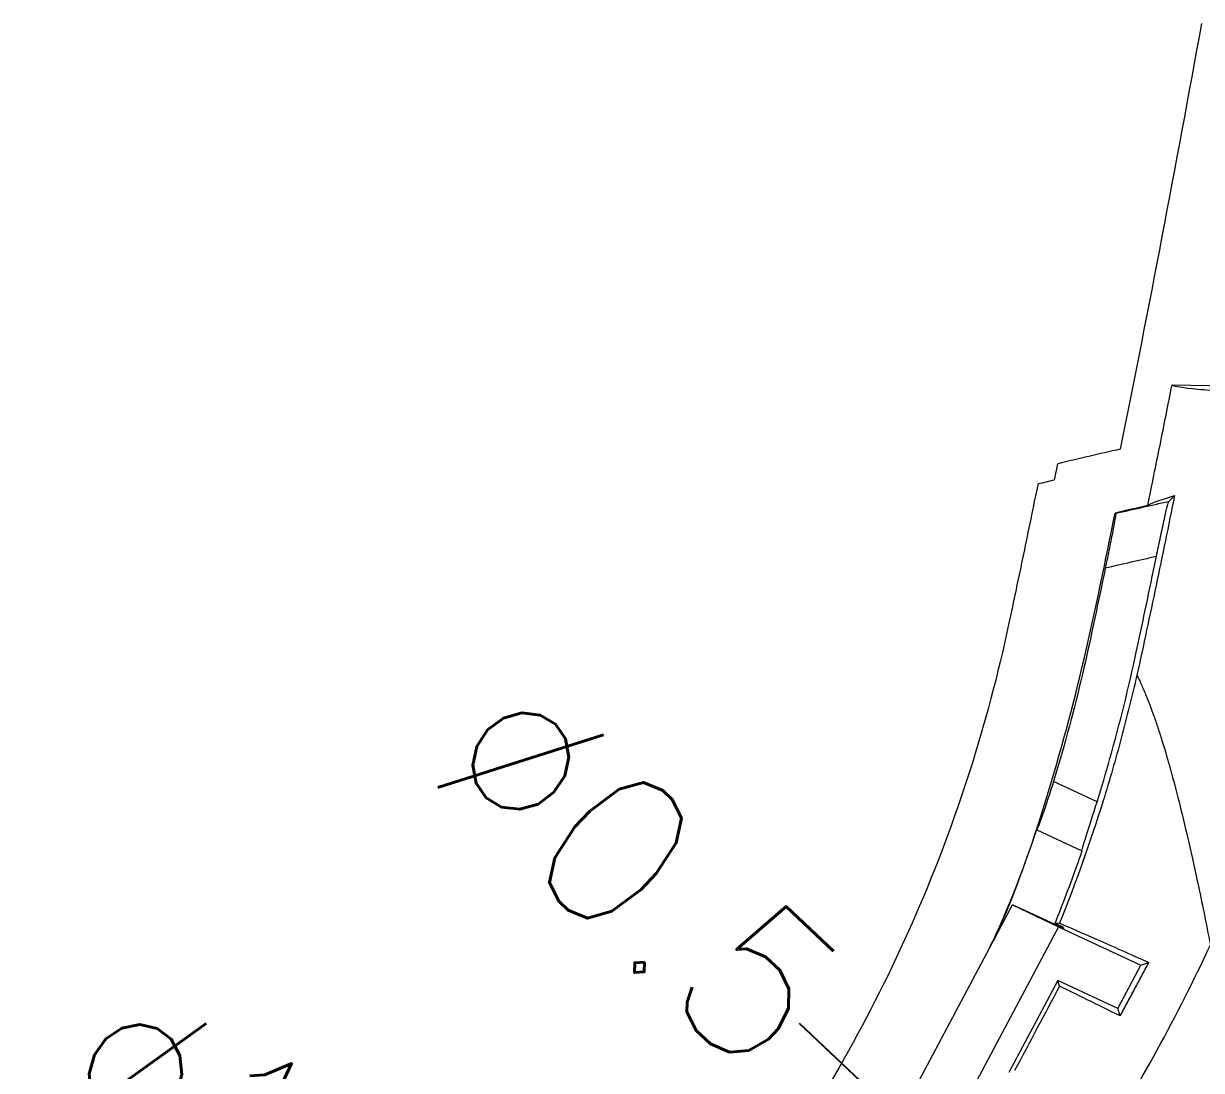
# Model space of a CAD drawing. Header units: inches. Extents: x 1424 to 4050, y 1126 to 1517.
# Drawn here: x 2869.72 to 2893, y 1394.31 to 1414.99 of the extents above; entities that cross this region are included whole.
import ezdxf

# ---------------------------------------------------------------- set-up
doc = ezdxf.new("R2010")
doc.units = ezdxf.units.IN
doc.header["$LTSCALE"] = 15
doc.styles.get("Standard").update_dxf_attribs({"font": 'txt', "bigfont": 'gbcbig.shx'})
doc.dimstyles.new('3', dxfattribs={"dimtxt": 3, "dimasz": 1, "dimexe": 0.18, "dimexo": 0.0625, "dimgap": 0.09, "dimtad": 0, "dimdsep": 46, "dimtxsty": 'Standard', "dimcen": 1, "dimclrd": 3, "dimclre": 3, "dimadec": 0, "dimazin": 2, "dimtfac": 1, "dimtofl": 0, "dimtmove": 0, "dimatfit": 3, "dimfxl": 1, "dimtolj": 1, "dimtzin": 0, "dimarcsym": 0})

# ---------------------------------------------------------------- blocks, each defined once
blk = doc.blocks.new('*D196')
at = {"color": 3, "lineweight": -2}
for p, q in [((2885.046, 1395.241), (2899.311, 1381.81)), ((2900.222, 1379.952), (2900.222, 1381.952)), ((2899.222, 1380.952), (2901.222, 1380.952))]:
    blk.add_line(p, q, dxfattribs=at)
at = {"color": 3}
blk.add_solid([(2899.425, 1381.931), (2899.197, 1381.689), (2900.039, 1381.124)], dxfattribs=at)
at = {"layer": 'Defpoints', "color": 0}
for p in [(2900.039, 1381.124), (2900.405, 1380.78)]:
    blk.add_point(p, dxfattribs=at)
at = {"color": 0, "insert": (2881.886, 1398.216), "char_height": 3, "attachment_point": 5, "rotation": 316.7247}
blk.add_mtext('\\A1;∅0.5', dxfattribs=at)
blk = doc.blocks.new('*D197')
at = {"color": 3, "lineweight": -2}
for p, q in [((2880.617, 1390.158), (2898.635, 1381.698)), ((2900.222, 1379.952), (2900.222, 1381.952)), ((2899.222, 1380.952), (2901.222, 1380.952))]:
    blk.add_line(p, q, dxfattribs=at)
at = {"color": 3}
blk.add_solid([(2898.705, 1381.848), (2898.564, 1381.547), (2899.54, 1381.273)], dxfattribs=at)
at = {"layer": 'Defpoints', "color": 0}
for p in [(2899.54, 1381.273), (2900.904, 1380.632)]:
    blk.add_point(p, dxfattribs=at)
at = {"color": 0, "insert": (2876.009, 1392.321), "char_height": 3, "attachment_point": 5, "rotation": 334.8472}
blk.add_mtext('\\A1;∅1.51', dxfattribs=at)

msp = doc.modelspace()

# ---------------------------------------------------------------- linework, layer by layer
at = {"color": 7, "linetype": 'Continuous', "lineweight": 15}
for p, q in [((2892.414, 1407.85), (2899.92, 1407.719)), ((2890.154, 1406.294), (2890.088, 1405.969)), ((2891.289, 1405.32), (2891.301, 1405.308)), ((2890.934, 1399.617), (2890.072, 1400.019)), ((2889.742, 1399.064), (2889.736, 1399.067)), ((2889.742, 1399.064), (2890.632, 1398.649)), ((2890.639, 1398.646), (2890.632, 1398.649)), ((2885.998, 1391.437), (2889.263, 1397.579)), ((2889.263, 1397.579), (2889.265, 1397.583)), ((2889.263, 1397.579), (2890.171, 1397.146)), ((2890.274, 1397.112), (2889.265, 1397.583)), ((2890.171, 1397.146), (2886.889, 1390.973)), ((2890.266, 1397.136), (2890.103, 1397.212)), ((2890.171, 1397.146), (2891.795, 1396.388)), ((2890.257, 1397.12), (2890.266, 1397.136)), ((2890.266, 1397.136), (2890.274, 1397.112)), ((2891.795, 1396.388), (2891.955, 1396.442)), ((2891.341, 1395.534), (2891.795, 1396.388)), ((2890.155, 1396.087), (2889.19, 1394.27)), ((2891.341, 1395.534), (2890.155, 1396.087)), ((2890.193, 1395.974), (2890.155, 1396.087)), ((2891.39, 1395.386), (2891.341, 1395.534))]:
    msp.add_line(p, q, dxfattribs=at)
at = {"color": 7, "linetype": 'Continuous', "lineweight": 15, "flags": 128}
for points in [[(2892.345, 1405.542), (2892.405, 1405.602), (2892.464, 1405.663)], [(2890.191, 1397.216), (2890.147, 1397.214), (2890.103, 1397.212)]]:
    msp.add_lwpolyline(points, dxfattribs=at)
at = {"color": 7, "linetype": 'Continuous', "lineweight": 15}
for radius, start, end in [(114.395, 102.68936, 103.32533), (114.094, 103.39546, 103.56258), (113.175, 102.33374, 102.87555), (113.189, 102.54528, 102.88022)]:
    msp.add_arc((2916.52, 1294.979), radius, start, end, dxfattribs=at)
for points in [[(2892.995, 1414.988), (2892.485, 1412.181), (2891.956, 1409.377), (2891.391, 1406.58)], [(2891.934, 1405.466), (2891.954, 1405.497), (2892.132, 1405.564), (2892.464, 1405.663)], [(2892.105, 1404.46), (2891.936, 1404.422), (2891.6, 1404.346), (2891.263, 1404.269), (2891.095, 1404.23)], [(2890.193, 1395.974), (2889.901, 1395.428), (2889.605, 1394.874), (2889.304, 1394.309)], [(2891.39, 1395.386), (2890.925, 1395.612), (2890.515, 1395.814), (2890.193, 1395.974)]]:
    msp.add_open_spline(points, degree=3, dxfattribs=at)
for points, knots in [([(2891.934, 1405.466), (2892.015, 1405.864), (2892.177, 1406.658), (2892.335, 1407.454), (2892.414, 1407.85)], [0, 0, 0, 0, 0.50091, 1, 1, 1, 1]), ([(2893.977, 1407.681), (2893.468, 1407.713), (2893.082, 1407.743), (2892.557, 1407.8), (2892.421, 1407.826), (2892.414, 1407.85)], [0, 0, 0, 0, 0.5, 0.5, 1, 1, 1, 1]), ([(2889.764, 1405.891), (2889.669, 1405.43), (2889.479, 1404.504), (2889.283, 1403.58), (2889.185, 1403.118)], [0, 0, 0, 0, 0.49897, 1, 1, 1, 1]), ([(2892.464, 1405.663), (2892.344, 1405.071), (2892.222, 1404.48), (2892.036, 1403.593), (2891.974, 1403.298), (2891.851, 1402.707), (2891.787, 1402.412), (2891.719, 1402.118)], [0, 0, 0, 0, 0.5, 0.5, 0.75, 0.75, 1, 1, 1, 1]), ([(2892.105, 1404.46), (2892.133, 1404.595), (2892.161, 1404.726), (2892.215, 1404.981), (2892.24, 1405.097), (2892.285, 1405.302), (2892.304, 1405.385), (2892.333, 1405.505), (2892.342, 1405.539), (2892.345, 1405.542)], [0, 0, 0, 0, 0.25, 0.25, 0.5, 0.5, 0.75, 0.75, 1, 1, 1, 1]), ([(2888.768, 1396.649), (2888.823, 1396.761), (2889.289, 1397.726), (2889.963, 1399.663), (2890.713, 1402.457), (2891.097, 1404.365), (2891.289, 1405.32)], [0, 0, 0, 0, 0.041407, 0.354996, 0.677313, 1, 1, 1, 1]), ([(2891.301, 1405.308), (2891.303, 1405.306), (2891.298, 1405.274), (2891.279, 1405.156), (2891.263, 1405.071), (2891.224, 1404.868), (2891.201, 1404.749), (2891.15, 1404.498), (2891.123, 1404.364), (2891.095, 1404.23)], [0, 0, 0, 0, 0.25, 0.25, 0.5, 0.5, 0.75, 0.75, 1, 1, 1, 1]), ([(2890.934, 1399.617), (2891.022, 1399.9), (2891.315, 1400.883), (2891.62, 1402.138), (2891.86, 1403.289), (2891.99, 1403.906), (2892.072, 1404.299), (2892.105, 1404.46)], [0.6973738, 0.6973738, 0.6973738, 0.6973738, 0.7373483, 0.8354701, 0.8702574, 0.9050447, 0.9288512, 0.9288512, 0.9288512, 0.9288512]), ([(2891.095, 1404.23), (2891.091, 1404.211), (2891.039, 1403.96), (2890.938, 1403.48), (2890.7, 1402.341), (2890.414, 1401.167), (2890.145, 1400.254), (2890.072, 1400.019)], [0.0619589, 0.0619589, 0.0619589, 0.0619589, 0.0646451, 0.098075, 0.1315049, 0.225798, 0.2585963, 0.2585963, 0.2585963, 0.2585963]), ([(2889.185, 1403.118), (2888.767, 1401.152), (2888.153, 1399.232), (2886.953, 1396.468), (2886.509, 1395.569), (2885.533, 1393.821), (2885.002, 1392.972), (2884.428, 1392.148)], [0, 0, 0, 0, 0.5, 0.5, 0.75, 0.75, 1, 1, 1, 1]), ([(2891.719, 1402.118), (2891.623, 1401.7), (2891.52, 1401.284), (2891.299, 1400.457), (2891.18, 1400.046), (2890.798, 1398.82), (2890.51, 1398.013), (2890.191, 1397.216)], [0, 0, 0, 0, 0.25, 0.25, 0.5, 0.5, 1, 1, 1, 1]), ([(2891.719, 1402.118), (2891.734, 1402.088), (2891.763, 1402.028), (2891.809, 1401.928), (2891.856, 1401.82), (2891.905, 1401.704), (2891.954, 1401.581), (2892.004, 1401.45), (2892.064, 1401.284), (2892.134, 1401.08), (2892.237, 1400.761), (2892.369, 1400.312), (2892.534, 1399.695), (2892.682, 1399.082), (2892.811, 1398.516), (2892.926, 1397.996), (2893.047, 1397.421), (2893.13, 1396.999), (2893.171, 1396.788)], [0, 0, 0, 0, 0.0349096, 0.0696518, 0.1042501, 0.1387286, 0.1731115, 0.2074233, 0.2416887, 0.2956544, 0.3482748, 0.446751, 0.5578123, 0.6756343, 0.7470558, 0.8215782, 0.9108424, 1, 1, 1, 1]), ([(2890.072, 1400.019), (2890.033, 1399.892), (2889.993, 1399.767), (2889.917, 1399.535), (2889.88, 1399.429), (2889.787, 1399.165), (2889.746, 1399.062), (2889.742, 1399.064)], [0, 0, 0, 0, 0.25, 0.25, 0.5, 0.5, 1, 1, 1, 1]), ([(2890.632, 1398.649), (2890.63, 1398.65), (2890.637, 1398.676), (2890.666, 1398.774), (2890.689, 1398.846), (2890.774, 1399.114), (2890.854, 1399.363), (2890.934, 1399.617)], [0, 0, 0, 0, 0.25, 0.25, 0.5, 0.5, 1, 1, 1, 1]), ([(2889.736, 1399.067), (2889.486, 1398.341), (2889.229, 1397.597), (2888.894, 1396.887), (2888.885, 1396.869)], [0, 0, 0, 0, 0.974729, 1, 1, 1, 1]), ([(2890.103, 1397.212), (2890.258, 1397.6), (2890.439, 1398.077), (2890.608, 1398.559), (2890.639, 1398.646)], [0.58279851, 0.58279851, 0.58279851, 0.58279851, 0.6392264, 0.65171441, 0.65171441, 0.65171441, 0.65171441]), ([(2890.191, 1397.216), (2890.377, 1397.138), (2890.624, 1397.031), (2891.224, 1396.767), (2891.574, 1396.612), (2891.955, 1396.442)], [0, 0, 0, 0, 0.5, 0.5, 1, 1, 1, 1]), ([(2888.103, 1388.846), (2889.127, 1390.073), (2890.073, 1391.362), (2891.772, 1394.024), (2892.526, 1395.397), (2893.171, 1396.788)], [0, 0, 0, 0, 0.5, 0.5, 1, 1, 1, 1]), ([(2891.39, 1395.386), (2891.438, 1395.475), (2891.533, 1395.652), (2891.674, 1395.917), (2891.815, 1396.18), (2891.909, 1396.355), (2891.955, 1396.442)], [0, 0, 0, 0, 0.249111, 0.498747, 0.749009, 1, 1, 1, 1])]:
    msp.add_open_spline(points, degree=3, knots=knots, dxfattribs=at)

# ---------------------------------------------------------------- dimensions: what is measured, and where the dimension line sits
for p1, p2, picture, middle in [((2900.405, 1380.78), (2900.039, 1381.124), '*D196', (2881.886, 1398.216)), ((2900.904, 1380.632), (2899.54, 1381.273), '*D197', (2876.009, 1392.321))]:
    dim = msp.add_diameter_dim_2p(p1=p1, p2=p2, dimstyle='3')
    dim.commit()
    dim.dimension.update_dxf_attribs({"geometry": picture, "text_midpoint": middle, "dimtype": 163})

doc.saveas('drawing.dxf')
